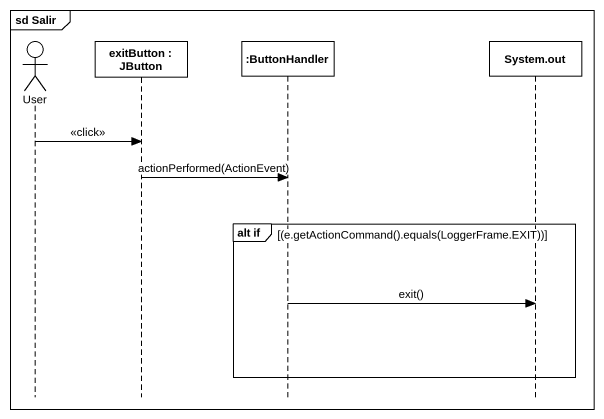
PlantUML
@startuml
mainframe sd Salir
hide footbox
actor User
participant "exitButton : JButton" as exitButton
participant ":ButtonHandler" as ButtonHandler
participant "System.out" as System_out

User -> exitButton : <<click>>
exitButton -> ButtonHandler : actionPerformed(ActionEvent)
group alt if [(e.getActionCommand().equals(LoggerFrame.EXIT))]
  ButtonHandler -> System_out : exit()
end
@enduml
